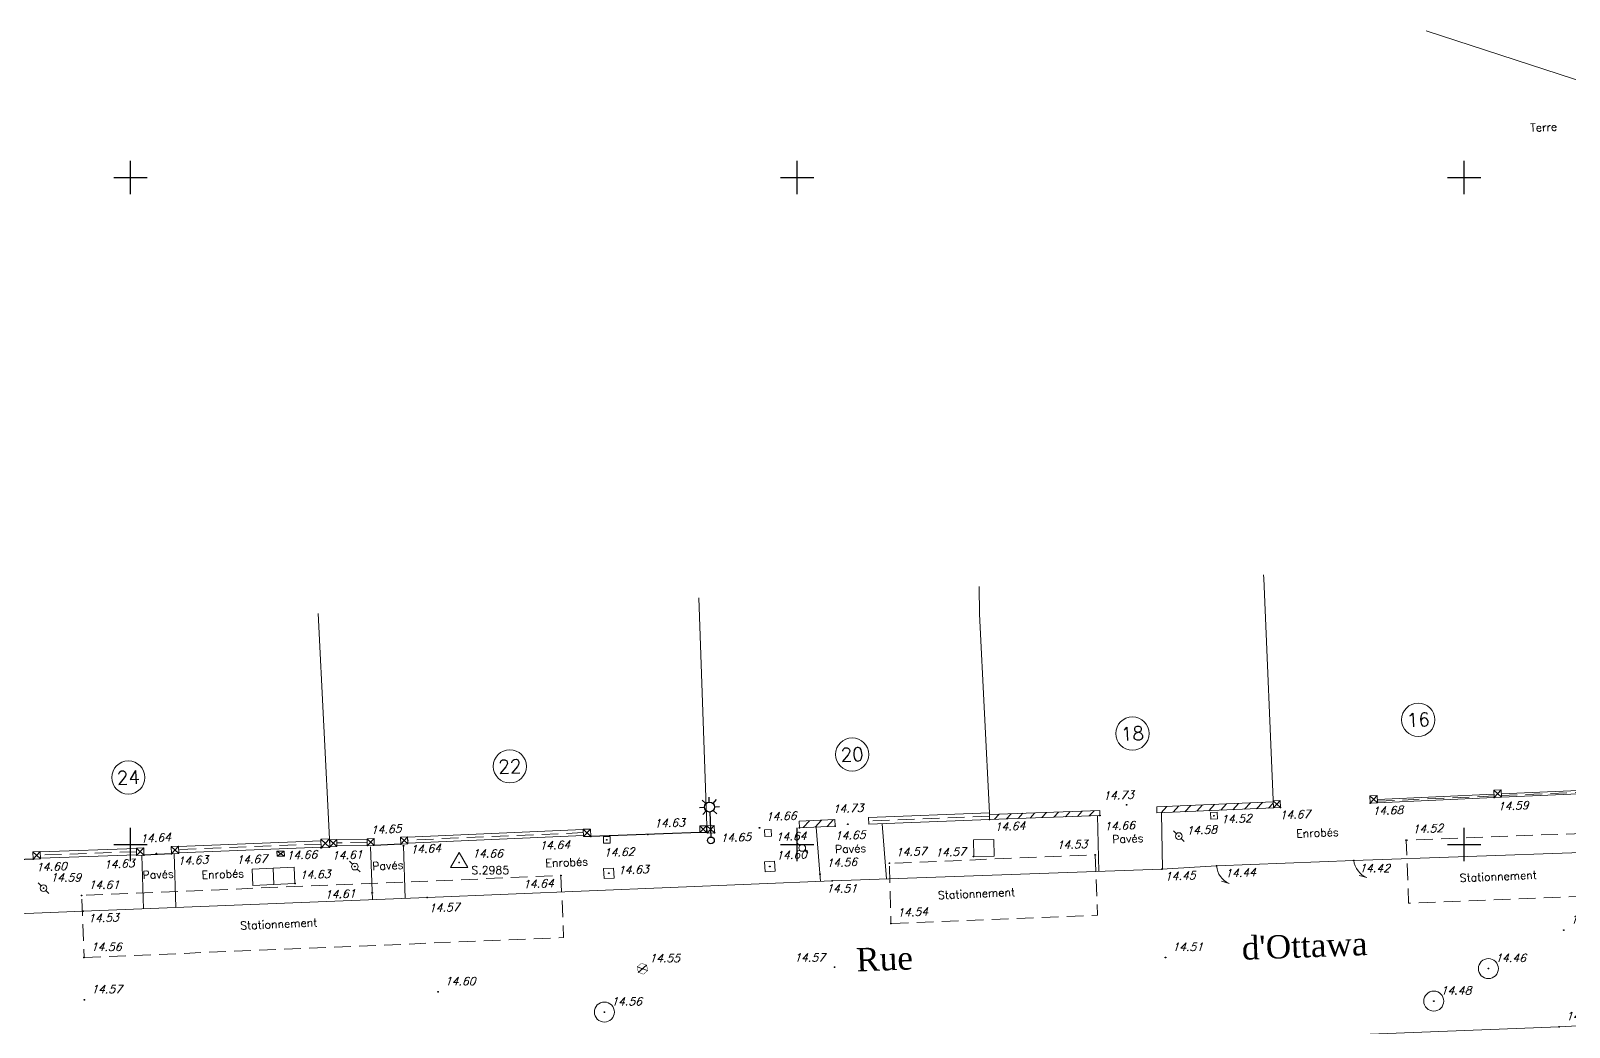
# Model space of a CAD drawing. Header units: metres. Extents: x 1373359 to 1376054, y 5226623 to 5228666.
# Drawn here: x 1375237.01 to 1375283.15, y 5226694.52 to 5226724.4 of the extents above; entities that cross this region are included whole.
import ezdxf
from ezdxf.enums import TextEntityAlignment as Align

# ---------------------------------------------------------------- set-up
doc = ezdxf.new("R2010")
doc.units = ezdxf.units.M
doc.header["$LTSCALE"] = 2
doc.header["$PDMODE"] = 32
doc.header["$PDSIZE"] = 0.02
doc.linetypes.add('INTERROMPU2', pattern=[0.375, 0.25, -0.125])
doc.layers.get('0').update_dxf_attribs({"color": 6})
for name, color, linetype, lineweight in [('ASSEP_P_AFFCAR', 5, 'Continuous', 0), ('ASSEP_P_AFFRON', 5, 'Continuous', 0), ('ASSEP_P_SENS', 5, 'Continuous', 0), ('ASSEU_P_AFFRON', 124, 'Continuous', 9), ('CAD_L_PARCELLE', 253, 'Continuous', 0), ('EAU_P_BCH', 4, 'Continuous', 9), ('EAU_P_BCR', 4, 'Continuous', 9), ('EV_F_TEXNATSOL', 7, 'Continuous', 0), ('FDP_F_TBATNUM', 7, 'Continuous', 9), ('FDP_L_MURBAHUT', 7, 'Continuous', 9), ('FDP_L_MURPLEIN', 7, 'Continuous', 9), ('GEOD_P_STA', 6, 'Continuous', 9), ('SIGH _L_LIGNE', 7, 'INTERROMPU2', 9), ('TEL_P_AFFREC', 6, 'Continuous', 9), ('VOIE_F_TEXNOM', 7, 'Continuous', 0), ('VOIE_L_BORDREV', 252, 'Continuous', 0), ('VOIE_L_BORDURE', 7, 'Continuous', 9)]:
    doc.layers.add(name, color=color, linetype=linetype, lineweight=lineweight)
for name, color, linetype in [('ECLAI_P_SUPPE0', 6, 'Continuous'), ('FDP_P_SEUILPIE', 7, 'Continuous'), ('MEP_F_CARRO', 7, 'Continuous'), ('TopoAlt', 7, 'Continuous'), ('Topojis', 7, 'Continuous')]:
    doc.layers.add(name, color=color, linetype=linetype)
doc.styles.get("Standard").update_dxf_attribs({"font": 'romans.shx'})
doc.styles.add('TNR', font='TIMES.TTF', dxfattribs={"width": 0.999})
pattern_1 = [(47.573795383, (0, 0), (-0.187489304115, 0.171358573881), [])]

# ---------------------------------------------------------------- blocks, each defined once
blk = doc.blocks.new('Tcpoint')
at = {"color": 0}
blk.add_point((0, 0), dxfattribs=at)
at = {"layer": 'TopoAlt'}
blk.add_attdef('ALT', (0.2, 0.2), '', height=0.24, dxfattribs=at)
blk = doc.blocks.new('CB011')
at = {"color": 0, "flags": 128}
blk.add_lwpolyline([(0, 0, 0.263702), (-0.602, 0.237), (-0.374, 0.3)], format="xyb", dxfattribs=at)
blk = doc.blocks.new('u014')
at = {"color": 0}
blk.add_line((0, 0), (0, 0), dxfattribs=at)
blk.add_circle((0, 0), 0.3, dxfattribs=at)
blk = doc.blocks.new('CB012')
at = {"color": 0}
blk.add_line((0, 0), (0, 0), dxfattribs=at)
blk.add_lwpolyline([(-0.1, -0.1), (-0.1, 0.1), (0.1, 0.1), (0.1, -0.1)], close=True, dxfattribs=at)
blk = doc.blocks.new('a001')
at = {"color": 0}
for points in [[(0.160355, 0.160355), (0.070711, 0.070711)], [(-0.070711, -0.070711), (-0.160355, -0.160355)]]:
    blk.add_lwpolyline(points, dxfattribs=at)
blk.add_circle((0, 0), 0.1, dxfattribs=at)
blk = doc.blocks.new('CB001')
at = {"color": 0, "linetype": 'Continuous'}
for p, q in [((0, 1), (0, 0)), ((0, 1), (1, 1)), ((1, 1), (1, 0)), ((0, 0), (1, 0))]:
    blk.add_line(p, q, dxfattribs=at)
blk = doc.blocks.new('CB013')
at = {"color": 0}
blk.add_line((0, 0), (0, 0), dxfattribs=at)
blk.add_lwpolyline([(-0.15, -0.15), (-0.15, 0.15), (0.15, 0.15), (0.15, -0.15)], close=True, dxfattribs=at)
blk = doc.blocks.new('l009')
at = {"color": 0}
for points in [[(-0.3, 1), (-0.15, 1)], [(-0.212132, 1.212132), (-0.106066, 1.106066)], [(0, 1.15), (0, 1.3)], [(0.212132, 1.212132), (0.106066, 1.106066)], [(0.15, 1), (0.3, 1)], [(-0.106066, 0.893934), (-0.212132, 0.787868)], [(0, 0.85), (0, 0.85), (0, 0.1)], [(0.106066, 0.893934), (0.212132, 0.787868)]]:
    blk.add_lwpolyline(points, dxfattribs=at)
for centre, radius in [((0, 1), 0.15), ((0, 0), 0.1)]:
    blk.add_circle(centre, radius, dxfattribs=at)
blk = doc.blocks.new('t003')
at = {"color": 0}
blk.add_line((0, 0), (0, 0), dxfattribs=at)
blk.add_lwpolyline([(0.259834, -0.149954), (-0.000053, 0.3), (-0.259781, -0.150046)], close=True, dxfattribs=at)
blk = doc.blocks.new('CB019')
at = {"color": 0}
for p, q in [((-0.156, -0.057), (0.156, 0.057)), ((-0.126, 0.109), (0.126, -0.109))]:
    blk.add_line(p, q, dxfattribs=at)
at = {"color": 0, "const_width": 0.012}
blk.add_lwpolyline([(-0.03, -0.164), (0.126, -0.109), (0.156, 0.057), (0.03, 0.164), (-0.126, 0.109), (-0.156, -0.057)], close=True, dxfattribs=at)
blk = doc.blocks.new('CB002')
at = {"color": 0, "linetype": 'Continuous'}
for p, q in [((0, 1), (0, 0)), ((0, 1), (1, 1)), ((0.5, 1), (0.5, 0)), ((1, 1), (1, 0)), ((0, 0), (1, 0))]:
    blk.add_line(p, q, dxfattribs=at)
blk = doc.blocks.new('d007')
at = {"color": 0}
for p, q in [((-0.5, -0.5), (-0.5, 0.5)), ((-0.5, 0.5), (0.5, 0.5)), ((-0.5, -0.5), (0.5, 0.5)), ((0.5, 0.5), (-0.5, 0.5)), ((-0.5, 0.5), (0.5, -0.5)), ((0.5, 0.5), (0.5, -0.5)), ((0.5, -0.5), (-0.5, -0.5))]:
    blk.add_line(p, q, dxfattribs=at)

msp = doc.modelspace()

# ---------------------------------------------------------------- hatches: boundary and pattern name
at = {"layer": 'FDP_L_MURPLEIN'}
h = msp.add_hatch(dxfattribs=at)
h.set_pattern_fill('ANSI31', color=256, scale=0.08, style=0)
h.set_pattern_definition(pattern_1)
edge = h.paths.add_edge_path()
edge.add_line((1375265.771, 5226700.748), (1375269.078, 5226700.864))
edge.add_line((1375269.078, 5226700.864), (1375269.073, 5226701.014))
edge.add_line((1375269.073, 5226701.014), (1375265.766, 5226700.898))
h = msp.add_hatch(dxfattribs=at)
h.set_pattern_fill('ANSI31', color=256, scale=0.08, style=0)
h.set_pattern_definition(pattern_1)
edge = h.paths.add_edge_path()
edge.add_line((1375274.272, 5226701.273), (1375270.781, 5226701.124))
edge.add_line((1375270.781, 5226701.124), (1375270.789, 5226700.944))
edge.add_line((1375270.789, 5226700.944), (1375274.281, 5226701.092))
h = msp.add_hatch(dxfattribs=at)
h.set_pattern_fill('ANSI31', color=256, scale=0.08, style=0)
h.set_pattern_definition(pattern_1)
h.paths.add_polyline_path([(1375261.135, 5226700.545), (1375260.065, 5226700.496), (1375260.055, 5226700.696), (1375261.126, 5226700.745)])

# ---------------------------------------------------------------- linework, layer by layer
at = {"layer": 'CAD_L_PARCELLE', "flags": 128}
for points in [[(1375285.52, 5226722.223), (1375278.866, 5226724.397)], [(1375274.281, 5226701.092), (1375273.991, 5226707.969), (1375273.989, 5226708.079)], [(1375257.287, 5226700.557), (1375257.047, 5226707.389)], [(1375265.763, 5226700.948), (1375265.465, 5226706.908), (1375265.452, 5226707.731)], [(1375245.971, 5226700.166), (1375245.629, 5226706.925)]]:
    msp.add_lwpolyline(points, dxfattribs=at)
at = {"layer": 'FDP_F_TBATNUM'}
for centre in [(1375278.627, 5226703.736), (1375270.053, 5226703.323), (1375251.38, 5226702.34), (1375261.648, 5226702.696), (1375239.938, 5226702.006)]:
    msp.add_circle(centre, 0.499, dxfattribs=at)
at = {"layer": 'FDP_L_MURBAHUT'}
for p, q in [((1375277.398, 5226701.465), (1375277.179, 5226701.455)), ((1375277.188, 5226701.236), (1375277.179, 5226701.455)), ((1375277.179, 5226701.455), (1375277.408, 5226701.245)), ((1375277.188, 5226701.236), (1375277.398, 5226701.465)), ((1375277.398, 5226701.465), (1375277.408, 5226701.245)), ((1375281.118, 5226701.632), (1375280.898, 5226701.622)), ((1375280.908, 5226701.403), (1375280.898, 5226701.622)), ((1375280.898, 5226701.622), (1375281.128, 5226701.412)), ((1375280.908, 5226701.403), (1375281.118, 5226701.632)), ((1375281.128, 5226701.412), (1375280.908, 5226701.403)), ((1375281.118, 5226701.632), (1375281.128, 5226701.412)), ((1375277.408, 5226701.245), (1375277.188, 5226701.236)), ((1375253.58, 5226700.452), (1375253.8, 5226700.461)), ((1375253.8, 5226700.461), (1375253.58, 5226700.452)), ((1375253.589, 5226700.232), (1375253.58, 5226700.452)), ((1375253.58, 5226700.452), (1375253.808, 5226700.241)), ((1375253.589, 5226700.232), (1375253.8, 5226700.461)), ((1375253.8, 5226700.461), (1375253.808, 5226700.241)), ((1375257.076, 5226700.355), (1375257.076, 5226700.555)), ((1375257.076, 5226700.555), (1375257.276, 5226700.555)), ((1375257.076, 5226700.355), (1375257.276, 5226700.555)), ((1375257.276, 5226700.555), (1375257.076, 5226700.555)), ((1375257.076, 5226700.555), (1375257.276, 5226700.355)), ((1375257.276, 5226700.555), (1375257.276, 5226700.355)), ((1375257.506, 5226700.569), (1375257.287, 5226700.557)), ((1375257.299, 5226700.337), (1375257.287, 5226700.557)), ((1375257.287, 5226700.557), (1375257.519, 5226700.35)), ((1375257.299, 5226700.337), (1375257.506, 5226700.569)), ((1375257.506, 5226700.569), (1375257.519, 5226700.35)), ((1375245.711, 5226700.156), (1375245.971, 5226700.166)), ((1375245.971, 5226700.166), (1375245.711, 5226700.156)), ((1375245.721, 5226699.896), (1375245.711, 5226700.156)), ((1375245.711, 5226700.156), (1375245.981, 5226699.906)), ((1375245.721, 5226699.896), (1375245.971, 5226700.166)), ((1375245.971, 5226700.166), (1375245.981, 5226699.906)), ((1375245.978, 5226700.138), (1375246.188, 5226700.144)), ((1375246.188, 5226700.144), (1375245.978, 5226700.138)), ((1375245.984, 5226699.928), (1375245.978, 5226700.138)), ((1375245.978, 5226700.138), (1375246.194, 5226699.934)), ((1375245.984, 5226699.928), (1375246.188, 5226700.144)), ((1375246.188, 5226700.144), (1375246.194, 5226699.934)), ((1375247.1, 5226700.171), (1375247.31, 5226700.177)), ((1375247.31, 5226700.177), (1375247.1, 5226700.171)), ((1375247.106, 5226699.961), (1375247.1, 5226700.171)), ((1375247.1, 5226700.171), (1375247.316, 5226699.967)), ((1375247.106, 5226699.961), (1375247.31, 5226700.177)), ((1375247.31, 5226700.177), (1375247.316, 5226699.967)), ((1375248.102, 5226700.219), (1375248.312, 5226700.228)), ((1375248.312, 5226700.228), (1375248.102, 5226700.219)), ((1375248.111, 5226700.009), (1375248.102, 5226700.219)), ((1375248.102, 5226700.219), (1375248.321, 5226700.018)), ((1375248.111, 5226700.009), (1375248.312, 5226700.228)), ((1375248.321, 5226700.018), (1375248.111, 5226700.009)), ((1375248.312, 5226700.228), (1375248.321, 5226700.018)), ((1375253.808, 5226700.241), (1375253.589, 5226700.232)), ((1375257.276, 5226700.355), (1375257.076, 5226700.355)), ((1375257.519, 5226700.35), (1375257.299, 5226700.337)), ((1375237.077, 5226699.775), (1375237.297, 5226699.783)), ((1375237.297, 5226699.783), (1375237.077, 5226699.775)), ((1375237.085, 5226699.555), (1375237.077, 5226699.775)), ((1375237.077, 5226699.775), (1375237.305, 5226699.563)), ((1375237.085, 5226699.555), (1375237.297, 5226699.783)), ((1375237.305, 5226699.563), (1375237.085, 5226699.555)), ((1375237.297, 5226699.783), (1375237.305, 5226699.563)), ((1375240.18, 5226699.886), (1375240.4, 5226699.893)), ((1375240.4, 5226699.893), (1375240.18, 5226699.886)), ((1375240.188, 5226699.666), (1375240.18, 5226699.886)), ((1375240.18, 5226699.886), (1375240.407, 5226699.674)), ((1375240.188, 5226699.666), (1375240.4, 5226699.893)), ((1375240.407, 5226699.674), (1375240.188, 5226699.666)), ((1375240.4, 5226699.893), (1375240.407, 5226699.674)), ((1375241.221, 5226699.94), (1375241.441, 5226699.949)), ((1375241.441, 5226699.949), (1375241.221, 5226699.94)), ((1375241.23, 5226699.72), (1375241.221, 5226699.94)), ((1375241.221, 5226699.94), (1375241.45, 5226699.729)), ((1375241.23, 5226699.72), (1375241.441, 5226699.949)), ((1375241.45, 5226699.729), (1375241.23, 5226699.72)), ((1375241.441, 5226699.949), (1375241.45, 5226699.729)), ((1375245.981, 5226699.906), (1375245.721, 5226699.896)), ((1375246.194, 5226699.934), (1375245.984, 5226699.928)), ((1375247.316, 5226699.967), (1375247.106, 5226699.961))]:
    msp.add_line(p, q, dxfattribs=at)
at = {"layer": 'FDP_L_MURBAHUT', "flags": 128}
for points in [[(1375280.904, 5226701.502), (1375280.904, 5226701.502), (1375277.404, 5226701.345)], [(1375284.584, 5226701.664), (1375281.123, 5226701.512)], [(1375253.58, 5226700.442), (1375248.312, 5226700.218)], [(1375245.713, 5226700.106), (1375241.442, 5226699.939)], [(1375247.1, 5226700.161), (1375246.188, 5226700.134)], [(1375247.106, 5226699.981), (1375246.193, 5226699.954)], [(1375253.587, 5226700.262), (1375248.32, 5226700.038)], [(1375240.18, 5226699.876), (1375237.297, 5226699.773)], [(1375240.187, 5226699.686), (1375237.304, 5226699.583)], [(1375245.72, 5226699.916), (1375241.449, 5226699.749)]]:
    msp.add_lwpolyline(points, dxfattribs=at)
at = {"layer": 'FDP_L_MURBAHUT', "linetype": 'INTERROMPU2'}
for points in [[(1375280.906, 5226701.453), (1375280.906, 5226701.453), (1375277.406, 5226701.295)], [(1375284.586, 5226701.614), (1375281.126, 5226701.462)]]:
    msp.add_lwpolyline(points, dxfattribs=at)
at = {"layer": 'FDP_L_MURBAHUT'}
for points in [[(1375280.908, 5226701.403), (1375277.408, 5226701.245)], [(1375284.588, 5226701.564), (1375281.128, 5226701.412)]]:
    msp.add_lwpolyline(points, dxfattribs=at)
at = {"layer": 'FDP_L_MURBAHUT', "flags": 128}
msp.add_lwpolyline([(1375265.771, 5226700.748), (1375265.763, 5226700.948), (1375262.14, 5226700.801), (1375262.148, 5226700.602)], close=True, dxfattribs=at)
at = {"layer": 'FDP_L_MURBAHUT', "linetype": 'INTERROMPU2', "flags": 128}
for points in [[(1375265.767, 5226700.848), (1375262.144, 5226700.701)], [(1375245.717, 5226700.011), (1375241.445, 5226699.844)], [(1375247.103, 5226700.071), (1375246.191, 5226700.044)], [(1375253.584, 5226700.352), (1375248.316, 5226700.128)], [(1375240.183, 5226699.781), (1375237.301, 5226699.678)]]:
    msp.add_lwpolyline(points, dxfattribs=at)
at = {"layer": 'FDP_L_MURPLEIN'}
for p, q in [((1375274.481, 5226701.312), (1375274.271, 5226701.302)), ((1375274.281, 5226701.092), (1375274.271, 5226701.302)), ((1375274.271, 5226701.302), (1375274.491, 5226701.102)), ((1375274.281, 5226701.092), (1375274.481, 5226701.312)), ((1375274.491, 5226701.102), (1375274.281, 5226701.092)), ((1375274.481, 5226701.312), (1375274.491, 5226701.102))]:
    msp.add_line(p, q, dxfattribs=at)
for points in [[(1375265.771, 5226700.748), (1375269.078, 5226700.864), (1375269.073, 5226701.014), (1375265.766, 5226700.898)], [(1375274.272, 5226701.273), (1375270.781, 5226701.124), (1375270.789, 5226700.944), (1375274.281, 5226701.092)]]:
    msp.add_lwpolyline(points, dxfattribs=at)
msp.add_lwpolyline([(1375261.135, 5226700.545), (1375260.065, 5226700.496), (1375260.055, 5226700.696), (1375261.126, 5226700.745)], close=True, dxfattribs=at)
at = {"layer": 'FDP_P_SEUILPIE', "flags": 128}
for points in [[(1375248.111, 5226700.009), (1375247.316, 5226699.967)], [(1375257.076, 5226700.355), (1375253.808, 5226700.241)], [(1375237.085, 5226699.555), (1375234.615, 5226699.461)], [(1375241.23, 5226699.72), (1375240.407, 5226699.674)]]:
    msp.add_lwpolyline(points, dxfattribs=at)
at = {"layer": 'MEP_F_CARRO'}
for p, q in [((1375240, 5226719.5), (1375240, 5226720.5)), ((1375260, 5226719.5), (1375260, 5226720.5)), ((1375280, 5226719.5), (1375280, 5226720.5)), ((1375239.5, 5226720), (1375240.5, 5226720)), ((1375259.5, 5226720), (1375260.5, 5226720)), ((1375279.5, 5226720), (1375280.5, 5226720)), ((1375240, 5226699.5), (1375240, 5226700.5)), ((1375260, 5226699.5), (1375260, 5226700.5)), ((1375280, 5226699.5), (1375280, 5226700.5)), ((1375239.5, 5226700), (1375240.5, 5226700)), ((1375259.5, 5226700), (1375260.5, 5226700)), ((1375279.5, 5226700), (1375280.5, 5226700))]:
    msp.add_line(p, q, dxfattribs=at)
at = {"layer": 'SIGH _L_LIGNE', "flags": 128}
for points in [[(1375283.642, 5226698.444), (1375278.336, 5226698.238), (1375278.263, 5226700.125), (1375283.569, 5226700.33)], [(1375238.615, 5226696.608), (1375252.991, 5226697.205), (1375252.914, 5226699.065), (1375238.538, 5226698.469)]]:
    msp.add_lwpolyline(points, close=True, dxfattribs=at)
msp.add_lwpolyline([(1375262.838, 5226697.624), (1375269.009, 5226697.873), (1375268.936, 5226699.683), (1375262.765, 5226699.434), (1375262.81, 5226697.623)], dxfattribs=at)
at = {"layer": 'VOIE_L_BORDREV', "flags": 128}
for points in [[(1375270.921, 5226700.95), (1375270.954, 5226699.252)], [(1375260.572, 5226700.519), (1375260.703, 5226698.89)], [(1375262.548, 5226700.618), (1375262.681, 5226698.962)], [(1375269.011, 5226700.862), (1375269.044, 5226699.185)], [(1375240.339, 5226699.671), (1375240.39, 5226698.066)], [(1375241.316, 5226699.724), (1375241.367, 5226698.105)], [(1375247.203, 5226699.922), (1375247.257, 5226698.338)], [(1375248.19, 5226699.956), (1375248.244, 5226698.377)]]:
    msp.add_lwpolyline(points, dxfattribs=at)
at = {"layer": 'VOIE_L_BORDURE'}
for points in [[(1375218.679, 5226697.246), (1375219.216, 5226697.238), (1375227.253, 5226697.54), (1375238.581, 5226697.995), (1375248.898, 5226698.403), (1375261.044, 5226698.904), (1375270.94, 5226699.252), (1375272.576, 5226699.353), (1375276.692, 5226699.517), (1375283.508, 5226699.758), (1375286.167, 5226699.853), (1375286.884, 5226699.879)], [(1375261.439, 5226693.672), (1375271.003, 5226694.071), (1375282.848, 5226694.532), (1375285.052, 5226694.652), (1375286.935, 5226694.705)]]:
    msp.add_lwpolyline(points, dxfattribs=at)

# ---------------------------------------------------------------- block references
at = {"layer": 'ASSEP_P_AFFCAR'}
for name, p, yscale, rotation in [('CB012', (1375272.5, 5226700.86), -1.000000000002589, 2.493140380770722), ('CB012', (1375259.126, 5226700.344), -1.000000000002589, 2.493140380770722), ('CB013', (1375254.349, 5226699.132), -1.000000000000632, 2.363784642328599), ('CB013', (1375259.179, 5226699.337), -1.000000000002589, 2.493140380770722)]:
    msp.add_blockref(name, p, dxfattribs=dict(at, yscale=yscale, rotation=rotation))
at = {"layer": 'ASSEP_P_AFFCAR', "yscale": -1}
msp.add_blockref('CB012', (1375254.287, 5226700.132), dxfattribs=at)
at = {"layer": 'ASSEP_P_AFFRON', "yscale": -1}
for p in [(1375280.73, 5226696.274), (1375254.216, 5226694.972)]:
    msp.add_blockref('u014', p, dxfattribs=at)
at = {"layer": 'ASSEP_P_SENS', "xscale": -1}
for p, yscale, rotation in [((1375276.692, 5226699.517), -0.9999999999948327, 328.8220825439843), ((1375272.576, 5226699.353), -0.9999999999927485, 326.9119933047283)]:
    msp.add_blockref('CB011', p, dxfattribs=dict(at, yscale=yscale, rotation=rotation))
at = {"layer": 'ASSEU_P_AFFRON', "yscale": -1}
msp.add_blockref('u014', (1375279.092, 5226695.301), dxfattribs=at)
at = {"layer": 'EAU_P_BCH', "yscale": -1}
msp.add_blockref('CB019', (1375255.358, 5226696.271), dxfattribs=at)
at = {"layer": 'EAU_P_BCR', "yscale": -1.000000000002589, "rotation": 2.493140380770722}
msp.add_blockref('a001', (1375260.152, 5226699.892), dxfattribs=at)
at = {"layer": 'EAU_P_BCR', "yscale": -1}
for p in [(1375271.446, 5226700.25), (1375246.731, 5226699.332), (1375237.396, 5226698.689)]:
    msp.add_blockref('a001', p, dxfattribs=at)
at = {"layer": 'ECLAI_P_SUPPE0', "rotation": 2.493140380770722}
msp.add_blockref('l009', (1375257.412, 5226700.121), dxfattribs=at)
at = {"layer": 'GEOD_P_STA'}
msp.add_blockref('t003', (1375249.857, 5226699.458), dxfattribs=at)
ref = msp.add_blockref('Tcpoint', (1375249.857, 5226699.458), dxfattribs=at)
ref.add_attrib('MAT', 'S.2985', (1375250.23, 5226699.106), dxfattribs={"height": 0.24})
ref.add_attrib('ALT', '14.66', (1375250.247, 5226699.609), dxfattribs={"layer": 'TopoAlt', "height": 0.24, "oblique": 18})
at = {"layer": 'TEL_P_AFFREC'}
for name, p, xscale, yscale, rotation in [('CB001', (1375265.895, 5226700.147), 0.6112452441539915, 0.4979585638216681, 180.9602771555452), ('d007', (1375244.505, 5226699.721), 0.2199999999954923, 0.1500000000005804, 2.240425649478363), ('CB002', (1375243.653, 5226699.258), 1.262201756124945, -0.4883057229692251, 2.63420594550619)]:
    msp.add_blockref(name, p, dxfattribs=dict(at, xscale=xscale, yscale=yscale, rotation=rotation))
at = {"layer": 'Topojis'}
ref = msp.add_blockref('Tcpoint', (1375269.88, 5226701.186), dxfattribs=dict(at, rotation=2.493140380770722))
ref.add_attrib('ALT', '14.73', (1375269.175, 5226701.333), dxfattribs={"layer": 'TopoAlt', "height": 0.24, "rotation": 2.4931, "oblique": 18})
ref = msp.add_blockref('Tcpoint', (1375280.908, 5226701.403), dxfattribs=dict(at, rotation=2.493140380770722))
ref.add_attrib('ALT', '14.59', (1375281.013, 5226701.018), dxfattribs={"layer": 'TopoAlt', "height": 0.24, "rotation": 2.4931, "oblique": 18})
ref = msp.add_blockref('Tcpoint', (1375258.867, 5226700.496), dxfattribs=dict(at, rotation=2.493140380770722))
ref.add_attrib('ALT', '14.66', (1375259.058, 5226700.704), dxfattribs={"layer": 'TopoAlt', "height": 0.24, "rotation": 2.4931, "oblique": 18})
ref = msp.add_blockref('Tcpoint', (1375261.516, 5226700.601), dxfattribs=dict(at, rotation=2.493140380770722))
ref.add_attrib('ALT', '14.73', (1375261.064, 5226700.939), dxfattribs={"layer": 'TopoAlt', "height": 0.24, "rotation": 2.4931, "oblique": 18})
ref = msp.add_blockref('Tcpoint', (1375272.5, 5226700.86), dxfattribs=dict(at, rotation=2.493140380770722))
ref.add_attrib('ALT', '14.52', (1375272.713, 5226700.63), dxfattribs={"layer": 'TopoAlt', "height": 0.24, "rotation": 2.4931, "oblique": 18})
ref = msp.add_blockref('Tcpoint', (1375274.491, 5226701.102), dxfattribs=dict(at, rotation=2.493140380770722))
ref.add_attrib('ALT', '14.67', (1375274.468, 5226700.753), dxfattribs={"layer": 'TopoAlt', "height": 0.24, "rotation": 2.4931, "oblique": 18})
ref = msp.add_blockref('Tcpoint', (1375277.188, 5226701.236), dxfattribs=dict(at, rotation=2.493140380770722))
ref.add_attrib('ALT', '14.68', (1375277.252, 5226700.878), dxfattribs={"layer": 'TopoAlt', "height": 0.24, "rotation": 2.4931, "oblique": 18})
ref = msp.add_blockref('Tcpoint', (1375248.111, 5226700.009), dxfattribs=dict(at, rotation=3.053429899188794))
ref.add_attrib('ALT', '14.65', (1375247.209, 5226700.308), dxfattribs={"layer": 'TopoAlt', "height": 0.24, "rotation": 3.0534, "oblique": 18})
ref = msp.add_blockref('Tcpoint', (1375255.517, 5226700.3), dxfattribs=dict(at, rotation=1.984319399897319))
ref.add_attrib('ALT', '14.63', (1375255.71, 5226700.507), dxfattribs={"layer": 'TopoAlt', "height": 0.24, "rotation": 1.9843, "oblique": 18})
ref = msp.add_blockref('Tcpoint', (1375260.065, 5226700.496), dxfattribs=dict(at, rotation=2.493140380770722))
ref.add_attrib('ALT', '14.64', (1375259.356, 5226700.1), dxfattribs={"layer": 'TopoAlt', "height": 0.24, "rotation": 2.4931, "oblique": 18})
ref = msp.add_blockref('Tcpoint', (1375261.135, 5226700.545), dxfattribs=dict(at, rotation=2.493140380770722))
ref.add_attrib('ALT', '14.65', (1375261.127, 5226700.133), dxfattribs={"layer": 'TopoAlt', "height": 0.24, "rotation": 2.4931, "oblique": 18})
ref = msp.add_blockref('Tcpoint', (1375265.771, 5226700.748), dxfattribs=dict(at, rotation=2.493140380770722))
ref.add_attrib('ALT', '14.64', (1375265.921, 5226700.402), dxfattribs={"layer": 'TopoAlt', "height": 0.24, "rotation": 2.4931, "oblique": 18})
ref = msp.add_blockref('Tcpoint', (1375269.078, 5226700.864), dxfattribs=dict(at, rotation=2.493140380770722))
ref.add_attrib('ALT', '14.66', (1375269.208, 5226700.419), dxfattribs={"layer": 'TopoAlt', "height": 0.24, "rotation": 2.4931, "oblique": 18})
ref = msp.add_blockref('Tcpoint', (1375271.446, 5226700.25), dxfattribs=dict(at, rotation=2.493140380770722))
ref.add_attrib('ALT', '14.58', (1375271.67, 5226700.29), dxfattribs={"layer": 'TopoAlt', "height": 0.24, "rotation": 2.4931, "oblique": 18})
ref = msp.add_blockref('Tcpoint', (1375278.263, 5226700.125), dxfattribs=dict(at, rotation=2.493140380770722))
ref.add_attrib('ALT', '14.52', (1375278.454, 5226700.333), dxfattribs={"layer": 'TopoAlt', "height": 0.24, "rotation": 2.4931, "oblique": 18})
ref = msp.add_blockref('Tcpoint', (1375240.78, 5226699.726), dxfattribs=dict(at, rotation=3.237656574859806))
ref.add_attrib('ALT', '14.64', (1375240.296, 5226700.05), dxfattribs={"layer": 'TopoAlt', "height": 0.24, "rotation": 3.2377, "oblique": 18})
ref = msp.add_blockref('Tcpoint', (1375248.19, 5226699.956), dxfattribs=dict(at, rotation=3.053429899188794))
ref.add_attrib('ALT', '14.64', (1375248.398, 5226699.724), dxfattribs={"layer": 'TopoAlt', "height": 0.24, "rotation": 3.0534, "oblique": 18})
ref = msp.add_blockref('Tcpoint', (1375253.808, 5226700.241), dxfattribs=dict(at, rotation=1.984319399897319))
ref.add_attrib('ALT', '14.64', (1375252.264, 5226699.843), dxfattribs={"layer": 'TopoAlt', "height": 0.24, "rotation": 1.9843, "oblique": 18})
ref = msp.add_blockref('Tcpoint', (1375254.287, 5226700.132), dxfattribs=dict(at, rotation=1.984319399897319))
ref.add_attrib('ALT', '14.62', (1375254.197, 5226699.632), dxfattribs={"layer": 'TopoAlt', "height": 0.24, "rotation": 1.9843, "oblique": 18})
ref = msp.add_blockref('Tcpoint', (1375257.519, 5226700.35), dxfattribs=dict(at, rotation=2.493140380770722))
ref.add_attrib('ALT', '14.65', (1375257.696, 5226700.069), dxfattribs={"layer": 'TopoAlt', "height": 0.24, "rotation": 2.4931, "oblique": 18})
ref = msp.add_blockref('Tcpoint', (1375268.936, 5226699.683), dxfattribs=dict(at, rotation=2.311520962806738))
ref.add_attrib('ALT', '14.53', (1375267.781, 5226699.857), dxfattribs={"layer": 'TopoAlt', "height": 0.24, "rotation": 2.3115, "oblique": 18})
ref = msp.add_blockref('Tcpoint', (1375237.085, 5226699.555), dxfattribs=dict(at, rotation=2.179689231937175))
ref.add_attrib('ALT', '14.60', (1375237.169, 5226699.193), dxfattribs={"layer": 'TopoAlt', "height": 0.24, "rotation": 2.1797, "oblique": 18})
ref = msp.add_blockref('Tcpoint', (1375240.407, 5226699.674), dxfattribs=dict(at, rotation=3.237656574859806))
ref.add_attrib('ALT', '14.63', (1375239.207, 5226699.268), dxfattribs={"layer": 'TopoAlt', "height": 0.24, "rotation": 3.2377, "oblique": 18})
ref = msp.add_blockref('Tcpoint', (1375241.23, 5226699.72), dxfattribs=dict(at, rotation=3.237656574859806))
ref.add_attrib('ALT', '14.63', (1375241.416, 5226699.376), dxfattribs={"layer": 'TopoAlt', "height": 0.24, "rotation": 3.2377, "oblique": 18})
ref = msp.add_blockref('Tcpoint', (1375244.505, 5226699.721), dxfattribs=dict(at, rotation=2.240425648649861))
ref.add_attrib('ALT', '14.67', (1375243.178, 5226699.415), dxfattribs={"layer": 'TopoAlt', "height": 0.24, "rotation": 2.2404, "oblique": 18})
ref = msp.add_blockref('Tcpoint', (1375245.721, 5226699.896), dxfattribs=dict(at, rotation=2.240425648649861))
ref.add_attrib('ALT', '14.66', (1375244.683, 5226699.546), dxfattribs={"layer": 'TopoAlt', "height": 0.24, "rotation": 2.2404, "oblique": 18})
ref = msp.add_blockref('Tcpoint', (1375246.731, 5226699.332), dxfattribs=dict(at, rotation=2.240425648649861))
ref.add_attrib('ALT', '14.61', (1375246.043, 5226699.543), dxfattribs={"layer": 'TopoAlt', "height": 0.24, "rotation": 2.2404, "oblique": 18})
ref = msp.add_blockref('Tcpoint', (1375259.179, 5226699.337), dxfattribs=dict(at, rotation=2.493140380770722))
ref.add_attrib('ALT', '14.60', (1375259.37, 5226699.545), dxfattribs={"layer": 'TopoAlt', "height": 0.24, "rotation": 2.4931, "oblique": 18})
ref = msp.add_blockref('Tcpoint', (1375260.685, 5226699.108), dxfattribs=dict(at, rotation=2.493140380770722))
ref.add_attrib('ALT', '14.56', (1375260.876, 5226699.317), dxfattribs={"layer": 'TopoAlt', "height": 0.24, "rotation": 2.4931, "oblique": 18})
ref = msp.add_blockref('Tcpoint', (1375262.765, 5226699.434), dxfattribs=dict(at, rotation=2.311520962806738))
ref.add_attrib('ALT', '14.57', (1375262.956, 5226699.641), dxfattribs={"layer": 'TopoAlt', "height": 0.24, "rotation": 2.3115, "oblique": 18})
ref = msp.add_blockref('Tcpoint', (1375265.288, 5226699.639), dxfattribs=dict(at, rotation=2.493140380770722))
ref.add_attrib('ALT', '14.57', (1375264.138, 5226699.629), dxfattribs={"layer": 'TopoAlt', "height": 0.24, "rotation": 2.4931, "oblique": 18})
ref = msp.add_blockref('Tcpoint', (1375276.692, 5226699.517), dxfattribs=at)
ref.add_attrib('ALT', '14.42', (1375276.85, 5226699.17), dxfattribs={"layer": 'TopoAlt', "height": 0.24, "oblique": 18})
ref = msp.add_blockref('Tcpoint', (1375237.396, 5226698.689), dxfattribs=at)
ref.add_attrib('ALT', '14.59', (1375237.596, 5226698.889), dxfattribs={"layer": 'TopoAlt', "height": 0.24, "oblique": 18})
ref = msp.add_blockref('Tcpoint', (1375244.939, 5226698.828), dxfattribs=dict(at, rotation=2.240425648649861))
ref.add_attrib('ALT', '14.63', (1375245.079, 5226698.96), dxfattribs={"layer": 'TopoAlt', "height": 0.24, "rotation": 2.2404, "oblique": 18})
ref = msp.add_blockref('Tcpoint', (1375252.914, 5226699.065), dxfattribs=dict(at, rotation=2.363784639829437))
ref.add_attrib('ALT', '14.64', (1375251.776, 5226698.683), dxfattribs={"layer": 'TopoAlt', "height": 0.24, "rotation": 2.3638, "oblique": 18})
ref = msp.add_blockref('Tcpoint', (1375254.349, 5226699.132), dxfattribs=dict(at, rotation=2.363784639829437))
ref.add_attrib('ALT', '14.63', (1375254.625, 5226699.101), dxfattribs={"layer": 'TopoAlt', "height": 0.24, "rotation": 2.3638, "oblique": 18})
ref = msp.add_blockref('Tcpoint', (1375270.94, 5226699.252), dxfattribs=dict(at, rotation=2.493140380770722))
ref.add_attrib('ALT', '14.45', (1375271.026, 5226698.915), dxfattribs={"layer": 'TopoAlt', "height": 0.24, "rotation": 2.4931, "oblique": 18})
ref = msp.add_blockref('Tcpoint', (1375272.576, 5226699.353), dxfattribs=dict(at, rotation=2.493140380770722))
ref.add_attrib('ALT', '14.44', (1375272.835, 5226699.008), dxfattribs={"layer": 'TopoAlt', "height": 0.24, "rotation": 2.4931, "oblique": 18})
ref = msp.add_blockref('Tcpoint', (1375238.538, 5226698.469), dxfattribs=at)
ref.add_attrib('ALT', '14.61', (1375238.738, 5226698.669), dxfattribs={"layer": 'TopoAlt', "height": 0.24, "oblique": 18})
ref = msp.add_blockref('Tcpoint', (1375247.25, 5226698.547), dxfattribs=dict(at, rotation=2.267266640416923))
ref.add_attrib('ALT', '14.61', (1375245.831, 5226698.372), dxfattribs={"layer": 'TopoAlt', "height": 0.24, "rotation": 2.2673, "oblique": 18})
ref = msp.add_blockref('Tcpoint', (1375261.044, 5226698.904), dxfattribs=at)
ref.add_attrib('ALT', '14.51', (1375260.865, 5226698.558), dxfattribs={"layer": 'TopoAlt', "height": 0.24, "oblique": 18})
ref = msp.add_blockref('Tcpoint', (1375248.898, 5226698.403), dxfattribs=dict(at, rotation=2.374404192536276))
ref.add_attrib('ALT', '14.57', (1375248.951, 5226697.966), dxfattribs={"layer": 'TopoAlt', "height": 0.24, "rotation": 2.3744, "oblique": 18})
ref = msp.add_blockref('Tcpoint', (1375238.581, 5226697.995), dxfattribs=dict(at, rotation=2.267266685054311))
ref.add_attrib('ALT', '14.53', (1375238.731, 5226697.658), dxfattribs={"layer": 'TopoAlt', "height": 0.24, "rotation": 2.2673, "oblique": 18})
ref = msp.add_blockref('Tcpoint', (1375262.81, 5226697.623), dxfattribs=dict(at, rotation=2.311520962806738))
ref.add_attrib('ALT', '14.54', (1375263.001, 5226697.831), dxfattribs={"layer": 'TopoAlt', "height": 0.24, "rotation": 2.3115, "oblique": 18})
ref = msp.add_blockref('Tcpoint', (1375282.988, 5226697.432), dxfattribs=at)
ref.add_attrib('ALT', '14.44', (1375283.188, 5226697.632), dxfattribs={"layer": 'TopoAlt', "height": 0.24, "oblique": 18})
ref = msp.add_blockref('Tcpoint', (1375238.608, 5226696.608), dxfattribs=at)
ref.add_attrib('ALT', '14.56', (1375238.808, 5226696.808), dxfattribs={"layer": 'TopoAlt', "height": 0.24, "oblique": 18})
ref = msp.add_blockref('Tcpoint', (1375271.047, 5226696.606), dxfattribs=at)
ref.add_attrib('ALT', '14.51', (1375271.247, 5226696.806), dxfattribs={"layer": 'TopoAlt', "height": 0.24, "oblique": 18})
ref = msp.add_blockref('Tcpoint', (1375255.358, 5226696.271), dxfattribs=at)
ref.add_attrib('ALT', '14.55', (1375255.558, 5226696.471), dxfattribs={"layer": 'TopoAlt', "height": 0.24, "oblique": 18})
ref = msp.add_blockref('Tcpoint', (1375261.122, 5226696.32), dxfattribs=at)
ref.add_attrib('ALT', '14.57', (1375259.905, 5226696.487), dxfattribs={"layer": 'TopoAlt', "height": 0.24, "oblique": 18})
ref = msp.add_blockref('Tcpoint', (1375280.73, 5226696.274), dxfattribs=at)
ref.add_attrib('ALT', '14.46', (1375280.93, 5226696.474), dxfattribs={"layer": 'TopoAlt', "height": 0.24, "oblique": 18})
ref = msp.add_blockref('Tcpoint', (1375249.226, 5226695.579), dxfattribs=at)
ref.add_attrib('ALT', '14.60', (1375249.426, 5226695.779), dxfattribs={"layer": 'TopoAlt', "height": 0.24, "oblique": 18})
ref = msp.add_blockref('Tcpoint', (1375238.621, 5226695.34), dxfattribs=at)
ref.add_attrib('ALT', '14.57', (1375238.821, 5226695.54), dxfattribs={"layer": 'TopoAlt', "height": 0.24, "oblique": 18})
ref = msp.add_blockref('Tcpoint', (1375254.216, 5226694.972), dxfattribs=at)
ref.add_attrib('ALT', '14.56', (1375254.416, 5226695.172), dxfattribs={"layer": 'TopoAlt', "height": 0.24, "oblique": 18})
ref = msp.add_blockref('Tcpoint', (1375279.092, 5226695.301), dxfattribs=at)
ref.add_attrib('ALT', '14.48', (1375279.292, 5226695.501), dxfattribs={"layer": 'TopoAlt', "height": 0.24, "oblique": 18})
ref = msp.add_blockref('Tcpoint', (1375282.848, 5226694.532), dxfattribs=at)
ref.add_attrib('ALT', '14.39', (1375283.048, 5226694.732), dxfattribs={"layer": 'TopoAlt', "height": 0.24, "oblique": 18})

# ---------------------------------------------------------------- texts
at = {"layer": 'EV_F_TEXNATSOL'}
for s, rotation, p in [('Terre', 2.4328, (1375281.993, 5226721.369, -14.421)), ('Enrobés', 2.286, (1375274.969, 5226700.201, -14.421)), ('Pavés', 2.4328, (1375261.138, 5226699.73, -14.421)), ('Pavés', 2.4328, (1375269.454, 5226700.032, -14.421)), ('Enrobés', 2.286, (1375252.453, 5226699.315, -14.421)), ('Pavés', 2.4328, (1375240.368, 5226698.96, -14.421)), ('Enrobés', 2.286, (1375242.138, 5226698.963, -14.421)), ('Pavés', 2.4328, (1375247.258, 5226699.226, -14.421)), ('Stationnement', 2.4328, (1375279.874, 5226698.871, -14.421)), ('Stationnement', 2.4328, (1375264.224, 5226698.354, -14.421)), ('Stationnement', 2.4328, (1375243.297, 5226697.443, -14.421))]:
    msp.add_text(s, height=0.24, rotation=rotation, dxfattribs=at).set_placement(p)
at = {"layer": 'FDP_F_TBATNUM'}
for s, p in [('16', (1375278.627, 5226703.736)), ('18', (1375270.053, 5226703.323)), ('20', (1375261.648, 5226702.696)), ('22', (1375251.38, 5226702.34)), ('24', (1375239.938, 5226702.006))]:
    msp.add_text(s, height=0.406, rotation=2.3569, dxfattribs=at).set_placement(p, align=Align.MIDDLE_CENTER)
at = {"layer": 'VOIE_F_TEXNOM', "style": 'TNR', "width": 0.999}
for s, p in [("d'Ottawa", (1375273.347, 5226696.538)), ('Rue', (1375261.782, 5226696.187))]:
    msp.add_text(s, height=0.7, rotation=2.1743, dxfattribs=at).set_placement(p)

doc.saveas('drawing.dxf')
